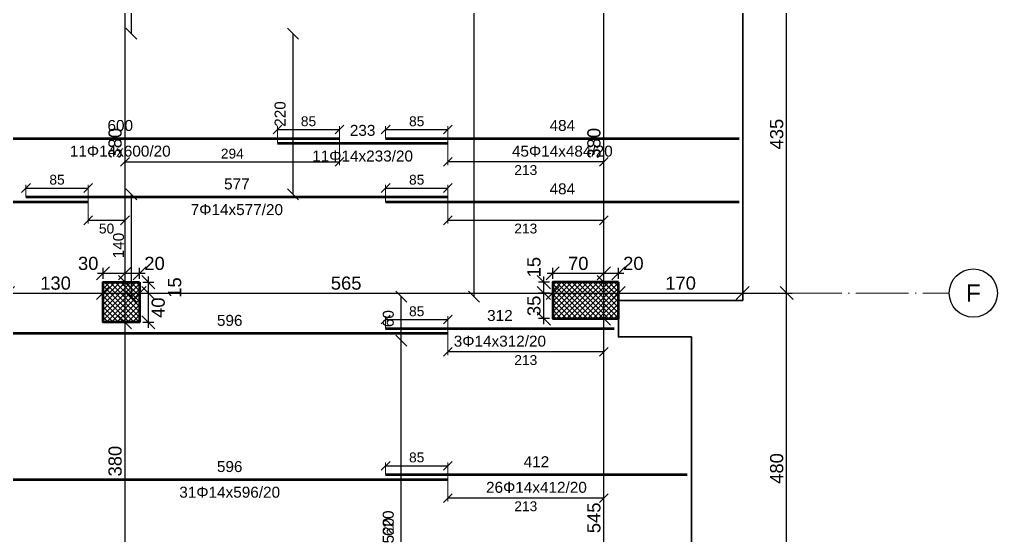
# Model space of a CAD drawing. Header units: millimetres. Extents: x -404 to 6018, y -5139 to 7890.
# Drawn here: x 861 to 2198, y -2962 to -2256 of the extents above; entities that cross this region are included whole.
import ezdxf
from ezdxf.enums import TextEntityAlignment as Align

# ---------------------------------------------------------------- set-up
doc = ezdxf.new("R2010")
doc.units = ezdxf.units.MM
doc.linetypes.add('ZWCAD_ISO04W100', pattern=[30.5, 24, -3, 0.5, -3])
for name, color, linetype, lineweight in [('AXIS LINES', 255, 'ZWCAD_ISO04W100', 13), ('COLUMN', 140, 'Continuous', 53), ('SLAB', 3, 'Continuous', 35)]:
    doc.layers.add(name, color=color, linetype=linetype, lineweight=lineweight)
for name, color, linetype in [('FW_AXIS', 7, 'Continuous'), ('FW_COLUMN_HATCH', 8, 'Continuous'), ('FW_DIM', 7, 'Continuous'), ('REB_TOP_MESH_X', 5, 'Continuous'), ('REB_TOP_MESH_X_AXDIM', 5, 'Continuous'), ('REB_TOP_MESH_X_LAP', 5, 'Continuous'), ('REB_TOP_MESH_X_RANGE', 5, 'Continuous'), ('REB_TOP_MESH_X_TEXT', 5, 'Continuous')]:
    doc.layers.add(name, color=color, linetype=linetype)
doc.styles.add('REBAR_TXT', font='arial.ttf')
doc.styles.get("Standard").update_dxf_attribs({"font": 'arial.ttf'})
doc.dimstyles.new('FW_DIM', dxfattribs={"dimtxt": 18, "dimasz": 9, "dimexe": 7.5, "dimexo": 4.5, "dimgap": 4.5, "dimtad": 1, "dimdec": 0, "dimtxsty": 'Standard', "dimtsz": 9, "dimcen": 2.5, "dimdle": 7.5, "dimclrd": 256, "dimclre": 256, "dimclrt": 7, "dimazin": 3, "dimtfac": 1, "dimtmove": 2, "dimatfit": 3})
doc.dimstyles.new('REBAR LAP', dxfattribs={"dimtxt": 13.5, "dimasz": 2.5, "dimexe": 4.5, "dimexo": 0, "dimgap": 4.5, "dimtad": 1, "dimdec": 0, "dimtxsty": 'Standard', "dimtsz": 6, "dimcen": 2.5, "dimclrd": 6, "dimclre": 6, "dimclrt": 7, "dimazin": 3, "dimtfac": 1, "dimtmove": 2, "dimatfit": 3, "dimlwd": 25, "dimlwe": 18})
doc.dimstyles.new('REBAR M-200', dxfattribs={"dimtxt": 15, "dimasz": 15, "dimexe": 25, "dimexo": 12.5, "dimgap": 10, "dimtad": 1, "dimdec": 0, "dimtxsty": 'Standard', "dimblk": 'NONE', "dimcen": 50, "dimse1": 1, "dimse2": 1, "dimclrd": 6, "dimclre": 6, "dimclrt": 7, "dimazin": 3, "dimtfac": 1, "dimtmove": 2, "dimatfit": 3, "dimldrblk": 'NONE', "dimlwd": 53})
doc.dimstyles.new('REBAR RANGE', dxfattribs={"dimtxt": 15, "dimasz": 2.5, "dimexe": 0, "dimexo": 0, "dimgap": 10, "dimtad": 1, "dimdec": 0, "dimtxsty": 'Standard', "dimtsz": 7.5, "dimcen": 2.5, "dimse1": 1, "dimse2": 1, "dimclrd": 6, "dimclre": 6, "dimclrt": 7, "dimazin": 3, "dimtfac": 1, "dimtmove": 2, "dimatfit": 3, "dimlwd": 25})

# ---------------------------------------------------------------- blocks, each defined once
blk = doc.blocks.new('*D1081')
at = {"color": 6, "lineweight": 53}
blk.add_line((850, -2885.1), (1446.5, -2885.1), dxfattribs=at)
at = {"layer": 'Defpoints'}
for p in [(850, -2885.1), (850, -2885.1), (1446.5, -2885.1)]:
    blk.add_point(p, dxfattribs=at)
at = {"layer": 'REB_TOP_MESH_X', "color": 7, "insert": (1148.2, -2867.6), "char_height": 15, "attachment_point": 5}
blk.add_mtext('596', dxfattribs=at)
blk = doc.blocks.new('_NONE')
blk = doc.blocks.new('*D1082')
at = {"color": 6, "lineweight": 53}
blk.add_line((1361.5, -2878.4), (1774, -2878.4), dxfattribs=at)
at = {"layer": 'Defpoints'}
for p in [(1361.5, -2878.4), (1361.5, -2878.4), (1774, -2878.4)]:
    blk.add_point(p, dxfattribs=at)
at = {"layer": 'REB_TOP_MESH_X', "color": 7, "insert": (1567.8, -2860.9), "char_height": 15, "attachment_point": 5}
blk.add_mtext('412', dxfattribs=at)
blk = doc.blocks.new('_Oblique')
at = {"color": 0, "linetype": 'ByBlock', "lineweight": -2}
blk.add_line((-0.5, -0.5), (0.5, 0.5), dxfattribs=at)
blk = doc.blocks.new('*D1083')
at = {"color": 6, "lineweight": 18}
for p, q in [((1361.5, -2878.4), (1361.5, -2861.9)), ((1446.5, -2885.1), (1446.5, -2861.9))]:
    blk.add_line(p, q, dxfattribs=at)
at = {"color": 6, "lineweight": 25}
blk.add_line((1361.5, -2866.4), (1446.5, -2866.4), dxfattribs=at)
at = {"layer": 'Defpoints'}
for p in [(1361.5, -2866.4), (1361.5, -2878.4), (1446.5, -2885.1)]:
    blk.add_point(p, dxfattribs=at)
at = {"layer": 'REB_TOP_MESH_X_LAP', "color": 6, "xscale": 12, "yscale": 12}
for p in [(1361.5, -2866.4), (1446.5, -2866.4)]:
    blk.add_blockref('_OBLIQUE', p, dxfattribs=at)
at = {"layer": 'REB_TOP_MESH_X_LAP', "color": 7, "insert": (1404, -2855.1), "char_height": 13.5, "attachment_point": 5}
blk.add_mtext('85', dxfattribs=at)
blk = doc.blocks.new('*D1084')
at = {"color": 6, "lineweight": 18}
for p, q in [((1446.5, -2885.1), (1446.5, -2915.1)), ((1660, -2885.1), (1660, -2915.1))]:
    blk.add_line(p, q, dxfattribs=at)
at = {"color": 6, "lineweight": 25}
blk.add_line((1660, -2910.6), (1446.5, -2910.6), dxfattribs=at)
at = {"layer": 'Defpoints'}
for p in [(1446.5, -2885.1), (1660, -2885.1), (1660, -2910.6)]:
    blk.add_point(p, dxfattribs=at)
at = {"layer": 'REB_TOP_MESH_X_AXDIM', "color": 6, "xscale": 12, "yscale": 12}
for p in [(1446.5, -2910.6), (1660, -2910.6)]:
    blk.add_blockref('_OBLIQUE', p, dxfattribs=at)
at = {"layer": 'REB_TOP_MESH_X_AXDIM', "color": 7, "insert": (1553.2, -2921.9), "char_height": 13.5, "attachment_point": 5}
blk.add_mtext('213', dxfattribs=at)
blk = doc.blocks.new('*D1110')
at = {"color": 6, "lineweight": 53}
blk.add_line((698.5, -2418.4), (1298.5, -2418.4), dxfattribs=at)
at = {"layer": 'Defpoints'}
for p in [(698.5, -2418.4), (698.5, -2418.4), (1298.5, -2418.4)]:
    blk.add_point(p, dxfattribs=at)
at = {"layer": 'REB_TOP_MESH_X', "color": 7, "insert": (998.5, -2400.9), "char_height": 15, "attachment_point": 5}
blk.add_mtext('600', dxfattribs=at)
blk = doc.blocks.new('*D1111')
at = {"color": 6, "lineweight": 53}
blk.add_line((1213.5, -2425.1), (1446.5, -2425.1), dxfattribs=at)
at = {"layer": 'Defpoints'}
for p in [(1213.5, -2425.1), (1213.5, -2425.1), (1446.5, -2425.1)]:
    blk.add_point(p, dxfattribs=at)
at = {"layer": 'REB_TOP_MESH_X', "color": 7, "insert": (1330, -2407.6), "char_height": 15, "attachment_point": 5}
blk.add_mtext('233', dxfattribs=at)
blk = doc.blocks.new('*D1112')
at = {"color": 6, "lineweight": 53}
blk.add_line((1361.5, -2418.4), (1845, -2418.4), dxfattribs=at)
at = {"layer": 'Defpoints'}
for p in [(1361.5, -2418.4), (1361.5, -2418.4), (1845, -2418.4)]:
    blk.add_point(p, dxfattribs=at)
at = {"layer": 'REB_TOP_MESH_X', "color": 7, "insert": (1603.2, -2400.9), "char_height": 15, "attachment_point": 5}
blk.add_mtext('484', dxfattribs=at)
blk = doc.blocks.new('*D1115')
at = {"color": 6, "lineweight": 18}
for p, q in [((1213.5, -2425.1), (1213.5, -2401.9)), ((1298.5, -2418.4), (1298.5, -2401.9))]:
    blk.add_line(p, q, dxfattribs=at)
at = {"color": 6, "lineweight": 25}
blk.add_line((1213.5, -2406.4), (1298.5, -2406.4), dxfattribs=at)
at = {"layer": 'Defpoints'}
for p in [(1213.5, -2406.4), (1298.5, -2418.4), (1213.5, -2425.1)]:
    blk.add_point(p, dxfattribs=at)
at = {"layer": 'REB_TOP_MESH_X_LAP', "color": 6, "xscale": 12, "yscale": 12}
for p in [(1213.5, -2406.4), (1298.5, -2406.4)]:
    blk.add_blockref('_OBLIQUE', p, dxfattribs=at)
at = {"layer": 'REB_TOP_MESH_X_LAP', "color": 7, "insert": (1256, -2395.1), "char_height": 13.5, "attachment_point": 5}
blk.add_mtext('85', dxfattribs=at)
blk = doc.blocks.new('*D1116')
at = {"color": 6, "lineweight": 18}
for p, q in [((1005, -2418.4), (1005, -2455.1)), ((1298.5, -2418.4), (1298.5, -2455.1))]:
    blk.add_line(p, q, dxfattribs=at)
at = {"color": 6, "lineweight": 25}
blk.add_line((1005, -2450.6), (1298.5, -2450.6), dxfattribs=at)
at = {"layer": 'Defpoints'}
for p in [(1005, -2418.4), (1298.5, -2418.4), (1005, -2450.6)]:
    blk.add_point(p, dxfattribs=at)
at = {"layer": 'REB_TOP_MESH_X_AXDIM', "color": 6, "xscale": 12, "yscale": 12}
for p in [(1005, -2450.6), (1298.5, -2450.6)]:
    blk.add_blockref('_OBLIQUE', p, dxfattribs=at)
at = {"layer": 'REB_TOP_MESH_X_AXDIM', "color": 7, "insert": (1151.8, -2439.4), "char_height": 13.5, "attachment_point": 5}
blk.add_mtext('294', dxfattribs=at)
blk = doc.blocks.new('*D1117')
at = {"color": 6, "lineweight": 18}
for p, q in [((1361.5, -2418.4), (1361.5, -2401.9)), ((1446.5, -2425.1), (1446.5, -2401.9))]:
    blk.add_line(p, q, dxfattribs=at)
at = {"color": 6, "lineweight": 25}
blk.add_line((1361.5, -2406.4), (1446.5, -2406.4), dxfattribs=at)
at = {"layer": 'Defpoints'}
for p in [(1361.5, -2406.4), (1361.5, -2418.4), (1446.5, -2425.1)]:
    blk.add_point(p, dxfattribs=at)
at = {"layer": 'REB_TOP_MESH_X_LAP', "color": 6, "xscale": 12, "yscale": 12}
for p in [(1361.5, -2406.4), (1446.5, -2406.4)]:
    blk.add_blockref('_OBLIQUE', p, dxfattribs=at)
at = {"layer": 'REB_TOP_MESH_X_LAP', "color": 7, "insert": (1404, -2395.1), "char_height": 13.5, "attachment_point": 5}
blk.add_mtext('85', dxfattribs=at)
blk = doc.blocks.new('*D1118')
at = {"color": 6, "lineweight": 18}
for p, q in [((1446.5, -2425.1), (1446.5, -2455.1)), ((1660, -2425.1), (1660, -2455.1))]:
    blk.add_line(p, q, dxfattribs=at)
at = {"color": 6, "lineweight": 25}
blk.add_line((1660, -2450.6), (1446.5, -2450.6), dxfattribs=at)
at = {"layer": 'Defpoints'}
for p in [(1446.5, -2425.1), (1660, -2425.1), (1660, -2450.6)]:
    blk.add_point(p, dxfattribs=at)
at = {"layer": 'REB_TOP_MESH_X_AXDIM', "color": 6, "xscale": 12, "yscale": 12}
for p in [(1446.5, -2450.6), (1660, -2450.6)]:
    blk.add_blockref('_OBLIQUE', p, dxfattribs=at)
at = {"layer": 'REB_TOP_MESH_X_AXDIM', "color": 7, "insert": (1553.2, -2461.9), "char_height": 13.5, "attachment_point": 5}
blk.add_mtext('213', dxfattribs=at)
blk = doc.blocks.new('*D1154')
at = {"color": 6, "lineweight": 53}
blk.add_line((415, -2505.1), (954.5, -2505.1), dxfattribs=at)
at = {"layer": 'Defpoints'}
for p in [(415, -2505.1), (415, -2505.1), (954.5, -2505.1)]:
    blk.add_point(p, dxfattribs=at)
at = {"layer": 'REB_TOP_MESH_X', "color": 7, "insert": (684.8, -2487.6), "char_height": 15, "attachment_point": 5}
blk.add_mtext('540', dxfattribs=at)
blk = doc.blocks.new('*D1155')
at = {"color": 6, "lineweight": 53}
blk.add_line((869.5, -2498.4), (1446.5, -2498.4), dxfattribs=at)
at = {"layer": 'Defpoints'}
for p in [(869.5, -2498.4), (869.5, -2498.4), (1446.5, -2498.4)]:
    blk.add_point(p, dxfattribs=at)
at = {"layer": 'REB_TOP_MESH_X', "color": 7, "insert": (1158, -2480.9), "char_height": 15, "attachment_point": 5}
blk.add_mtext('577', dxfattribs=at)
blk = doc.blocks.new('*D1156')
at = {"color": 6, "lineweight": 53}
blk.add_line((1361.5, -2505.1), (1845, -2505.1), dxfattribs=at)
at = {"layer": 'Defpoints'}
for p in [(1361.5, -2505.1), (1361.5, -2505.1), (1845, -2505.1)]:
    blk.add_point(p, dxfattribs=at)
at = {"layer": 'REB_TOP_MESH_X', "color": 7, "insert": (1603.2, -2487.6), "char_height": 15, "attachment_point": 5}
blk.add_mtext('484', dxfattribs=at)
blk = doc.blocks.new('*D1157')
at = {"color": 6, "lineweight": 18}
for p, q in [((869.5, -2498.4), (869.5, -2481.9)), ((954.5, -2505.1), (954.5, -2481.9))]:
    blk.add_line(p, q, dxfattribs=at)
at = {"color": 6, "lineweight": 25}
blk.add_line((869.5, -2486.4), (954.5, -2486.4), dxfattribs=at)
at = {"layer": 'Defpoints'}
for p in [(869.5, -2486.4), (869.5, -2498.4), (954.5, -2505.1)]:
    blk.add_point(p, dxfattribs=at)
at = {"layer": 'REB_TOP_MESH_X_LAP', "color": 6, "xscale": 12, "yscale": 12}
for p in [(869.5, -2486.4), (954.5, -2486.4)]:
    blk.add_blockref('_OBLIQUE', p, dxfattribs=at)
at = {"layer": 'REB_TOP_MESH_X_LAP', "color": 7, "insert": (912, -2475.1), "char_height": 13.5, "attachment_point": 5}
blk.add_mtext('85', dxfattribs=at)
blk = doc.blocks.new('*D1158')
at = {"color": 6, "lineweight": 18}
for p, q in [((954.5, -2505.1), (954.5, -2535.1)), ((1005, -2505.1), (1005, -2535.1))]:
    blk.add_line(p, q, dxfattribs=at)
at = {"color": 6, "lineweight": 25}
blk.add_line((1005, -2530.6), (954.5, -2530.6), dxfattribs=at)
at = {"layer": 'Defpoints'}
for p in [(954.5, -2505.1), (1005, -2505.1), (1005, -2530.6)]:
    blk.add_point(p, dxfattribs=at)
at = {"layer": 'REB_TOP_MESH_X_AXDIM', "color": 6, "xscale": 12, "yscale": 12}
for p in [(954.5, -2530.6), (1005, -2530.6)]:
    blk.add_blockref('_OBLIQUE', p, dxfattribs=at)
at = {"layer": 'REB_TOP_MESH_X_AXDIM', "color": 7, "insert": (979.8, -2541.9), "char_height": 13.5, "attachment_point": 5}
blk.add_mtext('50', dxfattribs=at)
blk = doc.blocks.new('*D1159')
at = {"color": 6, "lineweight": 18}
for p, q in [((1361.5, -2505.1), (1361.5, -2481.9)), ((1446.5, -2498.4), (1446.5, -2481.9))]:
    blk.add_line(p, q, dxfattribs=at)
at = {"color": 6, "lineweight": 25}
blk.add_line((1361.5, -2486.4), (1446.5, -2486.4), dxfattribs=at)
at = {"layer": 'Defpoints'}
for p in [(1361.5, -2486.4), (1446.5, -2498.4), (1361.5, -2505.1)]:
    blk.add_point(p, dxfattribs=at)
at = {"layer": 'REB_TOP_MESH_X_LAP', "color": 6, "xscale": 12, "yscale": 12}
for p in [(1361.5, -2486.4), (1446.5, -2486.4)]:
    blk.add_blockref('_OBLIQUE', p, dxfattribs=at)
at = {"layer": 'REB_TOP_MESH_X_LAP', "color": 7, "insert": (1404, -2475.1), "char_height": 13.5, "attachment_point": 5}
blk.add_mtext('85', dxfattribs=at)
blk = doc.blocks.new('*D1160')
at = {"color": 6, "lineweight": 18}
for p, q in [((1446.5, -2498.4), (1446.5, -2535.1)), ((1660, -2498.4), (1660, -2535.1))]:
    blk.add_line(p, q, dxfattribs=at)
at = {"color": 6, "lineweight": 25}
blk.add_line((1660, -2530.6), (1446.5, -2530.6), dxfattribs=at)
at = {"layer": 'Defpoints'}
for p in [(1446.5, -2498.4), (1660, -2498.4), (1660, -2530.6)]:
    blk.add_point(p, dxfattribs=at)
at = {"layer": 'REB_TOP_MESH_X_AXDIM', "color": 6, "xscale": 12, "yscale": 12}
for p in [(1446.5, -2530.6), (1660, -2530.6)]:
    blk.add_blockref('_OBLIQUE', p, dxfattribs=at)
at = {"layer": 'REB_TOP_MESH_X_AXDIM', "color": 7, "insert": (1553.2, -2541.9), "char_height": 13.5, "attachment_point": 5}
blk.add_mtext('213', dxfattribs=at)
blk = doc.blocks.new('*D1210')
at = {"color": 6, "lineweight": 53}
blk.add_line((850, -2685.1), (1446.5, -2685.1), dxfattribs=at)
at = {"layer": 'Defpoints'}
for p in [(850, -2685.1), (850, -2685.1), (1446.5, -2685.1)]:
    blk.add_point(p, dxfattribs=at)
at = {"layer": 'REB_TOP_MESH_X', "color": 7, "insert": (1148.2, -2667.6), "char_height": 15, "attachment_point": 5}
blk.add_mtext('596', dxfattribs=at)
blk = doc.blocks.new('*D1211')
at = {"color": 6, "lineweight": 53}
blk.add_line((1361.5, -2678.4), (1674, -2678.4), dxfattribs=at)
at = {"layer": 'Defpoints'}
for p in [(1361.5, -2678.4), (1361.5, -2678.4), (1674, -2678.4)]:
    blk.add_point(p, dxfattribs=at)
at = {"layer": 'REB_TOP_MESH_X', "color": 7, "insert": (1517.8, -2660.9), "char_height": 15, "attachment_point": 5}
blk.add_mtext('312', dxfattribs=at)
blk = doc.blocks.new('*D1212')
at = {"color": 6, "lineweight": 18}
for p, q in [((1361.5, -2678.4), (1361.5, -2661.9)), ((1446.5, -2685.1), (1446.5, -2661.9))]:
    blk.add_line(p, q, dxfattribs=at)
at = {"color": 6, "lineweight": 25}
blk.add_line((1361.5, -2666.4), (1446.5, -2666.4), dxfattribs=at)
at = {"layer": 'Defpoints'}
for p in [(1361.5, -2666.4), (1361.5, -2678.4), (1446.5, -2685.1)]:
    blk.add_point(p, dxfattribs=at)
at = {"layer": 'REB_TOP_MESH_X_LAP', "color": 6, "xscale": 12, "yscale": 12}
for p in [(1361.5, -2666.4), (1446.5, -2666.4)]:
    blk.add_blockref('_OBLIQUE', p, dxfattribs=at)
at = {"layer": 'REB_TOP_MESH_X_LAP', "color": 7, "insert": (1404, -2655.1), "char_height": 13.5, "attachment_point": 5}
blk.add_mtext('85', dxfattribs=at)
blk = doc.blocks.new('*D1213')
at = {"color": 6, "lineweight": 18}
for p, q in [((1446.5, -2685.1), (1446.5, -2715.1)), ((1660, -2685.1), (1660, -2715.1))]:
    blk.add_line(p, q, dxfattribs=at)
at = {"color": 6, "lineweight": 25}
blk.add_line((1660, -2710.6), (1446.5, -2710.6), dxfattribs=at)
at = {"layer": 'Defpoints'}
for p in [(1446.5, -2685.1), (1660, -2685.1), (1660, -2710.6)]:
    blk.add_point(p, dxfattribs=at)
at = {"layer": 'REB_TOP_MESH_X_AXDIM', "color": 6, "xscale": 12, "yscale": 12}
for p in [(1446.5, -2710.6), (1660, -2710.6)]:
    blk.add_blockref('_OBLIQUE', p, dxfattribs=at)
at = {"layer": 'REB_TOP_MESH_X_AXDIM', "color": 7, "insert": (1553.2, -2721.9), "char_height": 13.5, "attachment_point": 5}
blk.add_mtext('213', dxfattribs=at)
blk = doc.blocks.new('*D1248')
at = {"color": 6, "lineweight": 25}
blk.add_line((1482.4, -2635.1), (1482.4, -1735.1), dxfattribs=at)
at = {"layer": 'Defpoints'}
for p in [(1482.4, -1735.1), (1482.4, -2635.1), (1482.4, -2635.1)]:
    blk.add_point(p, dxfattribs=at)
at = {"layer": 'REB_TOP_MESH_X_RANGE', "color": 6, "xscale": 15, "yscale": 15, "rotation": 90}
for p in [(1482.4, -1735.1), (1482.4, -2635.1)]:
    blk.add_blockref('_OBLIQUE', p, dxfattribs=at)
at = {"layer": 'REB_TOP_MESH_X_RANGE', "color": 7, "insert": (1464.9, -2185.1), "char_height": 15, "attachment_point": 5, "rotation": 90}
blk.add_mtext('900', dxfattribs=at)
blk = doc.blocks.new('*D1251')
at = {"color": 6, "lineweight": 25}
blk.add_line((1382.8, -3255.1), (1382.8, -2635.1), dxfattribs=at)
at = {"layer": 'Defpoints'}
for p in [(1382.8, -2635.1), (1382.8, -3255.1), (1382.8, -3255.1)]:
    blk.add_point(p, dxfattribs=at)
at = {"layer": 'REB_TOP_MESH_X_RANGE', "color": 6, "xscale": 15, "yscale": 15, "rotation": 90}
for p in [(1382.8, -2635.1), (1382.8, -3255.1)]:
    blk.add_blockref('_OBLIQUE', p, dxfattribs=at)
at = {"layer": 'REB_TOP_MESH_X_RANGE', "color": 7, "insert": (1365.2, -2945.1), "char_height": 15, "attachment_point": 5, "rotation": 90}
blk.add_mtext('620', dxfattribs=at)
blk = doc.blocks.new('*D1253')
at = {"color": 6, "lineweight": 25}
blk.add_line((1382.8, -3215.1), (1382.8, -2695.1), dxfattribs=at)
at = {"layer": 'Defpoints'}
for p in [(1382.8, -2695.1), (1382.8, -3215.1), (1382.8, -3215.1)]:
    blk.add_point(p, dxfattribs=at)
at = {"layer": 'REB_TOP_MESH_X_RANGE', "color": 6, "xscale": 15, "yscale": 15, "rotation": 90}
for p in [(1382.8, -2695.1), (1382.8, -3215.1)]:
    blk.add_blockref('_OBLIQUE', p, dxfattribs=at)
at = {"layer": 'REB_TOP_MESH_X_RANGE', "color": 7, "insert": (1365.2, -2955.1), "char_height": 15, "attachment_point": 5, "rotation": 90}
blk.add_mtext('520', dxfattribs=at)
blk = doc.blocks.new('*D1256')
at = {"color": 6, "lineweight": 25}
blk.add_line((1234.8, -2495.1), (1234.8, -2275.1), dxfattribs=at)
at = {"layer": 'Defpoints'}
for p in [(1234.8, -2275.1), (1234.8, -2495.1), (1234.8, -2495.1)]:
    blk.add_point(p, dxfattribs=at)
at = {"layer": 'REB_TOP_MESH_X_RANGE', "color": 6, "xscale": 15, "yscale": 15, "rotation": 90}
for p in [(1234.8, -2275.1), (1234.8, -2495.1)]:
    blk.add_blockref('_OBLIQUE', p, dxfattribs=at)
at = {"layer": 'REB_TOP_MESH_X_RANGE', "color": 7, "insert": (1217.2, -2385.1), "char_height": 15, "attachment_point": 5, "rotation": 90}
blk.add_mtext('220', dxfattribs=at)
blk = doc.blocks.new('*D1260')
at = {"color": 6, "lineweight": 25}
blk.add_line((1234.8, -2495.1), (1234.8, -2275.1), dxfattribs=at)
at = {"layer": 'Defpoints'}
for p in [(1234.8, -2275.1), (1234.8, -2495.1), (1234.8, -2495.1)]:
    blk.add_point(p, dxfattribs=at)
at = {"layer": 'REB_TOP_MESH_X_RANGE', "color": 6, "xscale": 15, "yscale": 15, "rotation": 90}
for p in [(1234.8, -2275.1), (1234.8, -2495.1)]:
    blk.add_blockref('_OBLIQUE', p, dxfattribs=at)
at = {"layer": 'REB_TOP_MESH_X_RANGE', "color": 7, "insert": (1217.2, -2385.1), "char_height": 15, "attachment_point": 5, "rotation": 90}
blk.add_mtext('220', dxfattribs=at)
blk = doc.blocks.new('*D1265')
at = {"color": 6, "lineweight": 25}
blk.add_line((1013.8, -2275.1), (1013.8, -2095.1), dxfattribs=at)
at = {"layer": 'Defpoints'}
for p in [(1013.8, -2095.1), (1013.8, -2275.1), (1013.8, -2275.1)]:
    blk.add_point(p, dxfattribs=at)
at = {"layer": 'REB_TOP_MESH_X_RANGE', "color": 6, "xscale": 15, "yscale": 15, "rotation": 90}
for p in [(1013.8, -2095.1), (1013.8, -2275.1)]:
    blk.add_blockref('_OBLIQUE', p, dxfattribs=at)
at = {"layer": 'REB_TOP_MESH_X_RANGE', "color": 7, "insert": (996.2, -2185.1), "char_height": 15, "attachment_point": 5, "rotation": 90}
blk.add_mtext('180', dxfattribs=at)
blk = doc.blocks.new('*D1271')
at = {"color": 6, "lineweight": 25}
blk.add_line((1013.8, -2635.1), (1013.8, -2495.1), dxfattribs=at)
at = {"layer": 'Defpoints'}
for p in [(1013.8, -2495.1), (1013.8, -2635.1), (1013.8, -2635.1)]:
    blk.add_point(p, dxfattribs=at)
at = {"layer": 'REB_TOP_MESH_X_RANGE', "color": 6, "xscale": 15, "yscale": 15, "rotation": 90}
for p in [(1013.8, -2495.1), (1013.8, -2635.1)]:
    blk.add_blockref('_OBLIQUE', p, dxfattribs=at)
at = {"layer": 'REB_TOP_MESH_X_RANGE', "color": 7, "insert": (996.2, -2565.1), "char_height": 15, "attachment_point": 5, "rotation": 90}
blk.add_mtext('140', dxfattribs=at)
blk = doc.blocks.new('*D1279')
at = {"color": 6, "lineweight": 25}
blk.add_line((1382.8, -2695.1), (1382.8, -2635.1), dxfattribs=at)
at = {"layer": 'Defpoints'}
for p in [(1382.8, -2635.1), (1382.8, -2695.1), (1382.8, -2695.1)]:
    blk.add_point(p, dxfattribs=at)
at = {"layer": 'REB_TOP_MESH_X_RANGE', "color": 6, "xscale": 15, "yscale": 15, "rotation": 90}
for p in [(1382.8, -2635.1), (1382.8, -2695.1)]:
    blk.add_blockref('_OBLIQUE', p, dxfattribs=at)
at = {"layer": 'REB_TOP_MESH_X_RANGE', "color": 7, "insert": (1365.2, -2665.1), "char_height": 15, "attachment_point": 5, "rotation": 90}
blk.add_mtext('60', dxfattribs=at)
blk = doc.blocks.new('*D1328')
for p, q in [((967.5, -2603.1), (1012.5, -2603.1)), ((975, -2610.6), (975, -2595.6)), ((1005, -2610.6), (1005, -2595.6))]:
    blk.add_line(p, q)
at = {"layer": 'Defpoints'}
for p in [(975, -2603.1), (975, -2615.1), (1005, -2615.1)]:
    blk.add_point(p, dxfattribs=at)
at = {"layer": 'FW_DIM', "xscale": 18, "yscale": 18}
for p in [(975, -2603.1), (1005, -2603.1)]:
    blk.add_blockref('_OBLIQUE', p, dxfattribs=at)
at = {"layer": 'FW_DIM', "color": 7, "insert": (954.6, -2589.6), "char_height": 18, "attachment_point": 5}
blk.add_mtext('30', dxfattribs=at)
blk = doc.blocks.new('*D1329')
for p, q in [((997.5, -2603.1), (1032.5, -2603.1)), ((1005, -2610.6), (1005, -2595.6)), ((1025, -2610.6), (1025, -2595.6))]:
    blk.add_line(p, q)
at = {"layer": 'Defpoints'}
for p in [(1005, -2603.1), (1005, -2615.1), (1025, -2615.1)]:
    blk.add_point(p, dxfattribs=at)
at = {"layer": 'FW_DIM', "xscale": 18, "yscale": 18}
for p in [(1005, -2603.1), (1025, -2603.1)]:
    blk.add_blockref('_OBLIQUE', p, dxfattribs=at)
at = {"layer": 'FW_DIM', "color": 7, "insert": (1045.4, -2589.6), "char_height": 18, "attachment_point": 5}
blk.add_mtext('20', dxfattribs=at)
blk = doc.blocks.new('*D1330')
for p, q in [((1029.5, -2630.1), (1044.5, -2630.1)), ((1037, -2677.6), (1037, -2622.6)), ((1029.5, -2670.1), (1044.5, -2670.1))]:
    blk.add_line(p, q)
at = {"layer": 'Defpoints'}
for p in [(1025, -2630.1), (1025, -2670.1), (1037, -2670.1)]:
    blk.add_point(p, dxfattribs=at)
at = {"layer": 'FW_DIM', "xscale": 18, "yscale": 18, "rotation": 90}
for p in [(1037, -2630.1), (1037, -2670.1)]:
    blk.add_blockref('_OBLIQUE', p, dxfattribs=at)
at = {"layer": 'FW_DIM', "color": 7, "insert": (1050.5, -2650.1), "char_height": 18, "attachment_point": 5, "rotation": 90}
blk.add_mtext('40', dxfattribs=at)
blk = doc.blocks.new('*D1331')
for p, q in [((1037, -2637.6), (1037, -2607.6)), ((1029.5, -2615.1), (1044.5, -2615.1)), ((1029.5, -2630.1), (1044.5, -2630.1))]:
    blk.add_line(p, q)
at = {"layer": 'Defpoints'}
for p in [(1025, -2615.1), (1025, -2630.1), (1037, -2630.1)]:
    blk.add_point(p, dxfattribs=at)
at = {"layer": 'FW_DIM', "xscale": 18, "yscale": 18, "rotation": 90}
for p in [(1037, -2615.1), (1037, -2630.1)]:
    blk.add_blockref('_OBLIQUE', p, dxfattribs=at)
at = {"layer": 'FW_DIM', "color": 7, "insert": (1073, -2622.6), "char_height": 18, "attachment_point": 5, "rotation": 90}
blk.add_mtext('15', dxfattribs=at)
blk = doc.blocks.new('*D1356')
for p, q in [((1582.5, -2603.1), (1667.5, -2603.1)), ((1590, -2610.6), (1590, -2595.6)), ((1660, -2610.6), (1660, -2595.6))]:
    blk.add_line(p, q)
at = {"layer": 'Defpoints'}
for p in [(1590, -2603.1), (1590, -2615.1), (1660, -2615.1)]:
    blk.add_point(p, dxfattribs=at)
at = {"layer": 'FW_DIM', "xscale": 18, "yscale": 18}
for p in [(1590, -2603.1), (1660, -2603.1)]:
    blk.add_blockref('_OBLIQUE', p, dxfattribs=at)
at = {"layer": 'FW_DIM', "color": 7, "insert": (1625, -2589.6), "char_height": 18, "attachment_point": 5}
blk.add_mtext('70', dxfattribs=at)
blk = doc.blocks.new('*D1357')
for p, q in [((1652.5, -2603.1), (1687.5, -2603.1)), ((1660, -2610.6), (1660, -2595.6)), ((1680, -2610.6), (1680, -2595.6))]:
    blk.add_line(p, q)
at = {"layer": 'Defpoints'}
for p in [(1660, -2603.1), (1660, -2615.1), (1680, -2615.1)]:
    blk.add_point(p, dxfattribs=at)
at = {"layer": 'FW_DIM', "xscale": 18, "yscale": 18}
for p in [(1660, -2603.1), (1680, -2603.1)]:
    blk.add_blockref('_OBLIQUE', p, dxfattribs=at)
at = {"layer": 'FW_DIM', "color": 7, "insert": (1700.4, -2589.6), "char_height": 18, "attachment_point": 5}
blk.add_mtext('20', dxfattribs=at)
blk = doc.blocks.new('*D1358')
for p, q in [((1585.5, -2630.1), (1570.5, -2630.1)), ((1578, -2672.6), (1578, -2622.6)), ((1585.5, -2665.1), (1570.5, -2665.1))]:
    blk.add_line(p, q)
at = {"layer": 'Defpoints'}
for p in [(1590, -2630.1), (1578, -2665.1), (1590, -2665.1)]:
    blk.add_point(p, dxfattribs=at)
at = {"layer": 'FW_DIM', "xscale": 18, "yscale": 18, "rotation": 90}
for p in [(1578, -2630.1), (1578, -2665.1)]:
    blk.add_blockref('_OBLIQUE', p, dxfattribs=at)
at = {"layer": 'FW_DIM', "color": 7, "insert": (1564.5, -2647.6), "char_height": 18, "attachment_point": 5, "rotation": 90}
blk.add_mtext('35', dxfattribs=at)
blk = doc.blocks.new('*D1359')
for p, q in [((1578, -2637.6), (1578, -2607.6)), ((1585.5, -2615.1), (1570.5, -2615.1)), ((1585.5, -2630.1), (1570.5, -2630.1))]:
    blk.add_line(p, q)
at = {"layer": 'Defpoints'}
for p in [(1590, -2615.1), (1578, -2630.1), (1590, -2630.1)]:
    blk.add_point(p, dxfattribs=at)
at = {"layer": 'FW_DIM', "xscale": 18, "yscale": 18, "rotation": 90}
for p in [(1578, -2615.1), (1578, -2630.1)]:
    blk.add_blockref('_OBLIQUE', p, dxfattribs=at)
at = {"layer": 'FW_DIM', "color": 7, "insert": (1564.5, -2594.7), "char_height": 18, "attachment_point": 5, "rotation": 90}
blk.add_mtext('15', dxfattribs=at)
blk = doc.blocks.new('*D1390')
for p, q in [((837.4, -2630.1), (982.5, -2630.1)), ((844.9, -2625.6), (844.9, -2622.6)), ((975, -2625.6), (975, -2622.6))]:
    blk.add_line(p, q)
at = {"layer": 'Defpoints'}
for p in [(844.9, -2630.1), (844.9, -2630.1), (975, -2630.1)]:
    blk.add_point(p, dxfattribs=at)
at = {"layer": 'FW_DIM', "xscale": 18, "yscale": 18}
for p in [(844.9, -2630.1), (975, -2630.1)]:
    blk.add_blockref('_OBLIQUE', p, dxfattribs=at)
at = {"layer": 'FW_DIM', "color": 7, "insert": (910, -2616.6), "char_height": 18, "attachment_point": 5}
blk.add_mtext('130', dxfattribs=at)
blk = doc.blocks.new('*D1391')
for p, q in [((967.5, -2630.1), (1032.5, -2630.1)), ((975, -2625.6), (975, -2622.6)), ((1025, -2625.6), (1025, -2622.6))]:
    blk.add_line(p, q)
at = {"layer": 'Defpoints'}
for p in [(975, -2630.1), (975, -2630.1), (1025, -2630.1)]:
    blk.add_point(p, dxfattribs=at)
at = {"layer": 'FW_DIM', "xscale": 18, "yscale": 18}
for p in [(975, -2630.1), (1025, -2630.1)]:
    blk.add_blockref('_OBLIQUE', p, dxfattribs=at)
blk = doc.blocks.new('*D1392')
for p, q in [((1017.5, -2630.1), (1597.5, -2630.1)), ((1025, -2625.6), (1025, -2622.6)), ((1590, -2625.6), (1590, -2622.6))]:
    blk.add_line(p, q)
at = {"layer": 'Defpoints'}
for p in [(1025, -2630.1), (1025, -2630.1), (1590, -2630.1)]:
    blk.add_point(p, dxfattribs=at)
at = {"layer": 'FW_DIM', "xscale": 18, "yscale": 18}
for p in [(1025, -2630.1), (1590, -2630.1)]:
    blk.add_blockref('_OBLIQUE', p, dxfattribs=at)
at = {"layer": 'FW_DIM', "color": 7, "insert": (1307.5, -2616.6), "char_height": 18, "attachment_point": 5}
blk.add_mtext('565', dxfattribs=at)
blk = doc.blocks.new('*D1393')
for p, q in [((1582.5, -2630.1), (1687.5, -2630.1)), ((1590, -2625.6), (1590, -2622.6)), ((1680, -2625.6), (1680, -2622.6))]:
    blk.add_line(p, q)
at = {"layer": 'Defpoints'}
for p in [(1590, -2630.1), (1590, -2630.1), (1680, -2630.1)]:
    blk.add_point(p, dxfattribs=at)
at = {"layer": 'FW_DIM', "xscale": 18, "yscale": 18}
for p in [(1590, -2630.1), (1680, -2630.1)]:
    blk.add_blockref('_OBLIQUE', p, dxfattribs=at)
blk = doc.blocks.new('*D1394')
for p, q in [((1672.5, -2630.1), (1857.5, -2630.1)), ((1680, -2625.6), (1680, -2622.6)), ((1850, -2625.6), (1850, -2622.6))]:
    blk.add_line(p, q)
at = {"layer": 'Defpoints'}
for p in [(1680, -2630.1), (1680, -2630.1), (1850, -2630.1)]:
    blk.add_point(p, dxfattribs=at)
at = {"layer": 'FW_DIM', "xscale": 18, "yscale": 18}
for p in [(1680, -2630.1), (1850, -2630.1)]:
    blk.add_blockref('_OBLIQUE', p, dxfattribs=at)
at = {"layer": 'FW_DIM', "color": 7, "insert": (1765, -2616.6), "char_height": 18, "attachment_point": 5}
blk.add_mtext('170', dxfattribs=at)
blk = doc.blocks.new('*D1434')
for p, q in [((1000.5, -2670.1), (997.5, -2670.1)), ((1005, -3057.6), (1005, -2662.6)), ((1000.5, -3050.1), (997.5, -3050.1))]:
    blk.add_line(p, q)
at = {"layer": 'Defpoints'}
for p in [(1005, -2670.1), (1005, -3050.1), (1005, -3050.1)]:
    blk.add_point(p, dxfattribs=at)
at = {"layer": 'FW_DIM', "xscale": 18, "yscale": 18, "rotation": 90}
for p in [(1005, -2670.1), (1005, -3050.1)]:
    blk.add_blockref('_OBLIQUE', p, dxfattribs=at)
at = {"layer": 'FW_DIM', "color": 7, "insert": (991.5, -2860.1), "char_height": 18, "attachment_point": 5, "rotation": 90}
blk.add_mtext('380', dxfattribs=at)
blk = doc.blocks.new('*D1435')
for p, q in [((1005, -2677.6), (1005, -2607.6)), ((1000.5, -2615.1), (997.5, -2615.1)), ((1000.5, -2670.1), (997.5, -2670.1))]:
    blk.add_line(p, q)
at = {"layer": 'Defpoints'}
for p in [(1005, -2615.1), (1005, -2670.1), (1005, -2670.1)]:
    blk.add_point(p, dxfattribs=at)
at = {"layer": 'FW_DIM', "xscale": 18, "yscale": 18, "rotation": 90}
for p in [(1005, -2615.1), (1005, -2670.1)]:
    blk.add_blockref('_OBLIQUE', p, dxfattribs=at)
blk = doc.blocks.new('*D1436')
for p, q in [((1005, -2622.6), (1005, -2227.6)), ((1000.5, -2235.1), (997.5, -2235.1)), ((1000.5, -2615.1), (997.5, -2615.1))]:
    blk.add_line(p, q)
at = {"layer": 'Defpoints'}
for p in [(1005, -2235.1), (1005, -2615.1), (1005, -2615.1)]:
    blk.add_point(p, dxfattribs=at)
at = {"layer": 'FW_DIM', "xscale": 18, "yscale": 18, "rotation": 90}
for p in [(1005, -2235.1), (1005, -2615.1)]:
    blk.add_blockref('_OBLIQUE', p, dxfattribs=at)
at = {"layer": 'FW_DIM', "color": 7, "insert": (991.5, -2425.1), "char_height": 18, "attachment_point": 5, "rotation": 90}
blk.add_mtext('380', dxfattribs=at)
blk = doc.blocks.new('*D1446')
for p, q in [((1660, -3217.7), (1660, -2657.6)), ((1655.5, -2665.1), (1652.5, -2665.1)), ((1655.5, -3210.2), (1652.5, -3210.2))]:
    blk.add_line(p, q)
at = {"layer": 'Defpoints'}
for p in [(1660, -2665.1), (1660, -3210.2), (1660, -3210.2)]:
    blk.add_point(p, dxfattribs=at)
at = {"layer": 'FW_DIM', "xscale": 18, "yscale": 18, "rotation": 90}
for p in [(1660, -2665.1), (1660, -3210.2)]:
    blk.add_blockref('_OBLIQUE', p, dxfattribs=at)
at = {"layer": 'FW_DIM', "color": 7, "insert": (1646.5, -2937.7), "char_height": 18, "attachment_point": 5, "rotation": 90}
blk.add_mtext('545', dxfattribs=at)
blk = doc.blocks.new('*D1447')
for p, q in [((1660, -2672.6), (1660, -2607.6)), ((1655.5, -2615.1), (1652.5, -2615.1)), ((1655.5, -2665.1), (1652.5, -2665.1))]:
    blk.add_line(p, q)
at = {"layer": 'Defpoints'}
for p in [(1660, -2615.1), (1660, -2665.1), (1660, -2665.1)]:
    blk.add_point(p, dxfattribs=at)
at = {"layer": 'FW_DIM', "xscale": 18, "yscale": 18, "rotation": 90}
for p in [(1660, -2615.1), (1660, -2665.1)]:
    blk.add_blockref('_OBLIQUE', p, dxfattribs=at)
blk = doc.blocks.new('*D1448')
for p, q in [((1660, -2622.6), (1660, -2227.6)), ((1655.5, -2235.1), (1652.5, -2235.1)), ((1655.5, -2615.1), (1652.5, -2615.1))]:
    blk.add_line(p, q)
at = {"layer": 'Defpoints'}
for p in [(1660, -2235.1), (1660, -2615.1), (1660, -2615.1)]:
    blk.add_point(p, dxfattribs=at)
at = {"layer": 'FW_DIM', "xscale": 18, "yscale": 18, "rotation": 90}
for p in [(1660, -2235.1), (1660, -2615.1)]:
    blk.add_blockref('_OBLIQUE', p, dxfattribs=at)
at = {"layer": 'FW_DIM', "color": 7, "insert": (1646.5, -2425.1), "char_height": 18, "attachment_point": 5, "rotation": 90}
blk.add_mtext('380', dxfattribs=at)
blk = doc.blocks.new('*D1479')
for p, q in [((1854.5, -2630.1), (1917.5, -2630.1)), ((1910, -3117.6), (1910, -2622.6)), ((1854.5, -3110.1), (1917.5, -3110.1))]:
    blk.add_line(p, q)
at = {"layer": 'Defpoints'}
for p in [(1850, -2630.1), (1850, -3110.1), (1910, -3110.1)]:
    blk.add_point(p, dxfattribs=at)
at = {"layer": 'FW_DIM', "xscale": 18, "yscale": 18, "rotation": 90}
for p in [(1910, -2630.1), (1910, -3110.1)]:
    blk.add_blockref('_OBLIQUE', p, dxfattribs=at)
at = {"layer": 'FW_DIM', "color": 7, "insert": (1896.5, -2870.1), "char_height": 18, "attachment_point": 5, "rotation": 90}
blk.add_mtext('480', dxfattribs=at)
blk = doc.blocks.new('*D1480')
for p, q in [((1910, -2637.6), (1910, -2187.6)), ((1854.5, -2195.1), (1917.5, -2195.1)), ((1854.5, -2630.1), (1917.5, -2630.1))]:
    blk.add_line(p, q)
at = {"layer": 'Defpoints'}
for p in [(1850, -2195.1), (1850, -2630.1), (1910, -2630.1)]:
    blk.add_point(p, dxfattribs=at)
at = {"layer": 'FW_DIM', "xscale": 18, "yscale": 18, "rotation": 90}
for p in [(1910, -2195.1), (1910, -2630.1)]:
    blk.add_blockref('_OBLIQUE', p, dxfattribs=at)
at = {"layer": 'FW_DIM', "color": 7, "insert": (1896.5, -2412.6), "char_height": 18, "attachment_point": 5, "rotation": 90}
blk.add_mtext('435', dxfattribs=at)

msp = doc.modelspace()

# ---------------------------------------------------------------- hatches: boundary and pattern name
at = {"layer": 'FW_COLUMN_HATCH'}
h = msp.add_hatch(dxfattribs=at)
h.set_pattern_fill('ANSI37', scale=1.6)
h.paths.add_polyline_path([(1025, -2615.1), (1025, -2670.1), (975, -2670.1), (975, -2615.1), (1025, -2615.1)])
h = msp.add_hatch(dxfattribs=at)
h.set_pattern_fill('ANSI37', scale=1.6)
h.paths.add_polyline_path([(1680, -2615.1), (1680, -2665.1), (1590, -2665.1), (1590, -2615.1), (1680, -2615.1)])

# ---------------------------------------------------------------- linework, layer by layer
at = {"layer": 'AXIS LINES', "color": 0, "ltscale": 3}
for points in [[(1005, -1450.1), (1005, -4990.2)], [(1660, -1450.1), (1660, -4990.2)], [(-282.6, -2630.1), (2132.4, -2630.1)]]:
    msp.add_lwpolyline(points, dxfattribs=at)
at = {"layer": 'COLUMN', "ltscale": 0.08}
msp.add_lwpolyline([(1025, -2615.1), (1025, -2670.1), (975, -2670.1), (975, -2615.1), (1025, -2615.1)], dxfattribs=at)
msp.add_lwpolyline([(1680, -2615.1), (1590, -2615.1), (1590, -2665.1), (1680, -2665.1)], close=True, dxfattribs=at)
at = {"layer": 'FW_AXIS'}
msp.add_circle((2165.4, -2630.1), 33, dxfattribs=at)
at = {"layer": 'SLAB', "ltscale": 0.08}
msp.add_lwpolyline([(1780, -3210.2), (1779.9, -2690.1), (1679.9, -2690.1), (1679.9, -2640.1), (1850, -2640.1), (1850, -1730.1), (1215, -1730.1), (1215, -1650), (985, -1650), (985.1, -1729.4), (410, -1730.1), (410, -1870.2), (330, -1870.2), (329.9, -2100.1), (410, -2100.1), (409.9, -2270.1), (330, -2270.2), (329.9, -2500.1), (410, -2500.1), (410, -2640.1), (644.9, -2640.1), (644.9, -3100.1)], dxfattribs=at)

# ---------------------------------------------------------------- texts
at = {"layer": 'FW_AXIS', "color": 7, "style": 'REBAR_TXT'}
msp.add_text('F', height=24, dxfattribs=at).set_placement((2165.4, -2630.1), align=Align.MIDDLE_CENTER)
at = {"layer": 'REB_TOP_MESH_X_TEXT', "color": 7, "style": 'REBAR_TXT'}
for s, p in [('11Φ14x600/20', (998.5, -2428.4)), ('11Φ14x233/20', (1330, -2435.1)), ('45Φ14x484/20', (1603.2, -2428.4)), ('7Φ14x577/20', (1158, -2508.4)), ('3Φ14x312/20', (1517.8, -2688.4)), ('26Φ14x412/20', (1567.8, -2888.4)), ('31Φ14x596/20', (1148.2, -2895.1))]:
    msp.add_text(s, height=15, dxfattribs=at).set_placement(p, align=Align.TOP_CENTER)

# ---------------------------------------------------------------- dimensions: what is measured, and where the dimension line sits
at = {"layer": 'FW_DIM'}
for base, p1, p2, picture, middle in [((1910, -2630.1), (1850, -2630.1), (1850, -2195.1), '*D1480', (1896.5, -2412.6)), ((1910, -3110.1), (1850, -3110.1), (1850, -2630.1), '*D1479', (1896.5, -2870.1))]:
    dim = msp.add_linear_dim(base=base, p1=p1, p2=p2, angle=90, dimstyle='FW_DIM', dxfattribs=at)
    dim.commit()
    dim.dimension.update_dxf_attribs({"geometry": picture, "text_midpoint": middle})
for base, p1, p2, text, picture, middle in [((1005, -2615.1), (1005, -2615.1), (1005, -2235.1), '380', '*D1436', (991.5, -2425.1)), ((1660, -2615.1), (1660, -2615.1), (1660, -2235.1), '380', '*D1448', (1646.5, -2425.1)), ((1578, -2630.1), (1590, -2630.1), (1590, -2615.1), '15', '*D1359', (1564.5, -2594.7)), ((1005, -2670.1), (1005, -2670.1), (1005, -2615.1), ' ', '*D1435', (1005, -2642.6)), ((1037, -2630.1), (1025, -2630.1), (1025, -2615.1), '15', '*D1331', (1073, -2622.6)), ((1660, -2665.1), (1660, -2665.1), (1660, -2615.1), ' ', '*D1447', (1660, -2640.1)), ((1037, -2670.1), (1025, -2670.1), (1025, -2630.1), '40', '*D1330', (1050.5, -2650.1)), ((1578, -2665.1), (1590, -2665.1), (1590, -2630.1), '35', '*D1358', (1564.5, -2647.6)), ((1005, -3050.1), (1005, -3050.1), (1005, -2670.1), '380', '*D1434', (991.5, -2860.1)), ((1660, -3210.2), (1660, -3210.2), (1660, -2665.1), '545', '*D1446', (1646.5, -2937.7))]:
    dim = msp.add_linear_dim(base=base, p1=p1, p2=p2, angle=90, text=text, dimstyle='FW_DIM', override={"dimtmove": 2}, dxfattribs=at)
    dim.commit()
    dim.dimension.update_dxf_attribs({"geometry": picture, "text_midpoint": middle, "dimtype": 160})
for base, p1, p2, text, picture, middle in [((975, -2603.1), (975, -2615.1), (1005, -2615.1), '30', '*D1328', (954.6, -2589.6)), ((1005, -2603.1), (1005, -2615.1), (1025, -2615.1), '20', '*D1329', (1045.4, -2589.6)), ((1590, -2603.1), (1590, -2615.1), (1660, -2615.1), '70', '*D1356', (1625, -2589.6)), ((1660, -2603.1), (1660, -2615.1), (1680, -2615.1), '20', '*D1357', (1700.4, -2589.6)), ((844.9, -2630.1), (844.9, -2630.1), (975, -2630.1), '130', '*D1390', (910, -2616.6)), ((1025, -2630.1), (1025, -2630.1), (1590, -2630.1), '565', '*D1392', (1307.5, -2616.6)), ((1680, -2630.1), (1680, -2630.1), (1850, -2630.1), '170', '*D1394', (1765, -2616.6)), ((975, -2630.1), (975, -2630.1), (1025, -2630.1), ' ', '*D1391', (1000, -2630.1)), ((1590, -2630.1), (1590, -2630.1), (1680, -2630.1), ' ', '*D1393', (1635, -2630.1))]:
    dim = msp.add_linear_dim(base=base, p1=p1, p2=p2, text=text, dimstyle='FW_DIM', override={"dimtmove": 2}, dxfattribs=at)
    dim.commit()
    dim.dimension.update_dxf_attribs({"geometry": picture, "text_midpoint": middle, "dimtype": 160})
at = {"layer": 'REB_TOP_MESH_X'}
for base, p1, p2, picture, middle in [((698.5, -2418.4), (698.5, -2418.4), (1298.5, -2418.4), '*D1110', (998.5, -2400.9)), ((1361.5, -2418.3617278), (1361.5, -2418.3617278), (1845, -2418.3617278), '*D1112', (1603.25, -2400.8617278)), ((1213.5, -2425.1), (1213.5, -2425.1), (1446.5, -2425.1), '*D1111', (1330, -2407.6)), ((869.5, -2498.4), (869.5, -2498.4), (1446.5, -2498.4), '*D1155', (1158, -2480.9)), ((415, -2505.1117278), (415, -2505.1117278), (954.5, -2505.1117278), '*D1154', (684.75, -2487.6117278)), ((1361.5, -2505.1117278), (1361.5, -2505.1117278), (1845, -2505.1117278), '*D1156', (1603.25, -2487.6117278)), ((850, -2685.1117278), (850, -2685.1117278), (1446.5, -2685.1117278), '*D1210', (1148.25, -2667.6117278)), ((1361.5, -2678.3617278), (1361.5, -2678.3617278), (1674, -2678.3617278), '*D1211', (1517.75, -2660.8617278)), ((850, -2885.1117278), (850, -2885.1117278), (1446.5, -2885.1117278), '*D1081', (1148.25, -2867.6117278)), ((1361.5, -2878.3617278), (1361.5, -2878.3617278), (1774, -2878.3617278), '*D1082', (1567.75, -2860.8617278))]:
    dim = msp.add_linear_dim(base=base, p1=p1, p2=p2, dimstyle='REBAR M-200', dxfattribs=at)
    dim.commit()
    dim.dimension.update_dxf_attribs({"geometry": picture, "text_midpoint": middle})
at = {"layer": 'REB_TOP_MESH_X_AXDIM'}
for base, p1, p2, picture, middle in [((1005, -2450.6117278), (1005, -2418.3617278), (1298.5, -2418.3617278), '*D1116', (1151.75, -2439.3617278)), ((1660, -2450.6117278), (1660, -2425.1117278), (1446.5, -2425.1117278), '*D1118', (1553.25, -2461.8617278)), ((1660, -2530.6117278), (1660, -2498.3617278), (1446.5, -2498.3617278), '*D1160', (1553.25, -2541.8617278)), ((1005, -2530.6117278), (1005, -2505.1117278), (954.5, -2505.1117278), '*D1158', (979.75, -2541.8617278)), ((1660, -2710.6117278), (1660, -2685.1117278), (1446.5, -2685.1117278), '*D1213', (1553.25, -2721.8617278)), ((1660, -2910.6117278), (1660, -2885.1117278), (1446.5, -2885.1117278), '*D1084', (1553.25, -2921.8617278))]:
    dim = msp.add_linear_dim(base=base, p1=p1, p2=p2, dimstyle='REBAR LAP', dxfattribs=at)
    dim.commit()
    dim.dimension.update_dxf_attribs({"geometry": picture, "text_midpoint": middle})
at = {"layer": 'REB_TOP_MESH_X_LAP'}
for base, p1, p2, picture, middle in [((1213.5, -2406.4), (1213.5, -2425.1), (1298.5, -2418.4), '*D1115', (1256, -2395.1)), ((1361.5, -2406.4), (1361.5, -2418.4), (1446.5, -2425.1), '*D1117', (1404, -2395.1)), ((869.5, -2486.4), (869.5, -2498.4), (954.5, -2505.1), '*D1157', (912, -2475.1)), ((1361.5, -2486.4), (1361.5, -2505.1), (1446.5, -2498.4), '*D1159', (1404, -2475.1)), ((1361.5, -2666.4), (1361.5, -2678.4), (1446.5, -2685.1), '*D1212', (1404, -2655.1)), ((1361.5, -2866.4), (1361.5, -2878.4), (1446.5, -2885.1), '*D1083', (1404, -2855.1))]:
    dim = msp.add_linear_dim(base=base, p1=p1, p2=p2, dimstyle='REBAR LAP', dxfattribs=at)
    dim.commit()
    dim.dimension.update_dxf_attribs({"geometry": picture, "text_midpoint": middle})
at = {"layer": 'REB_TOP_MESH_X_RANGE'}
for base, p1, p2, picture, middle in [((1482.4, -2635.1), (1482.4, -2635.1), (1482.4, -1735.1), '*D1248', (1464.9, -2185.1)), ((1013.8, -2275.1), (1013.8, -2275.1), (1013.8, -2095.1), '*D1265', (996.2, -2185.1)), ((1234.8, -2495.1), (1234.8, -2495.1), (1234.8, -2275.1), '*D1256', (1217.2, -2385.1)), ((1234.8, -2495.1), (1234.8, -2495.1), (1234.8, -2275.1), '*D1260', (1217.2, -2385.1)), ((1013.8, -2635.1), (1013.8, -2635.1), (1013.8, -2495.1), '*D1271', (996.2, -2565.1)), ((1382.8, -3255.1), (1382.8, -3255.1), (1382.8, -2635.1), '*D1251', (1365.2, -2945.1)), ((1382.8, -2695.1), (1382.8, -2695.1), (1382.8, -2635.1), '*D1279', (1365.2, -2665.1)), ((1382.8, -3215.1), (1382.8, -3215.1), (1382.8, -2695.1), '*D1253', (1365.2, -2955.1))]:
    dim = msp.add_linear_dim(base=base, p1=p1, p2=p2, angle=90, dimstyle='REBAR RANGE', dxfattribs=at)
    dim.commit()
    dim.dimension.update_dxf_attribs({"geometry": picture, "text_midpoint": middle})

doc.saveas('drawing.dxf')
